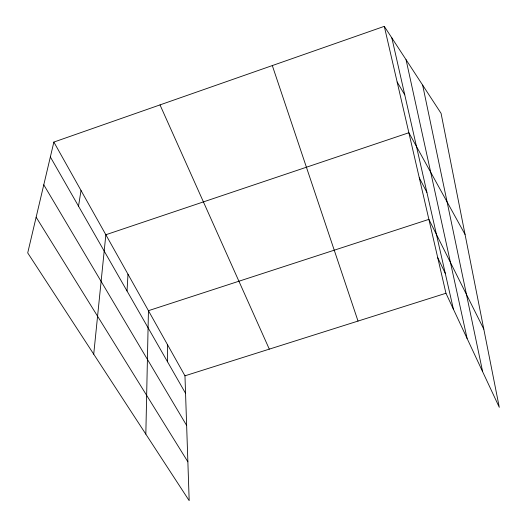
<?xml version="1.0" encoding="UTF-8"?>
<svg xmlns="http://www.w3.org/2000/svg" width="527" height="527" viewBox="0 0 527 527"><rect width="100%" height="100%" fill="white"/><g stroke="black" fill="none" stroke-linecap="round" stroke-linejoin="round"><path stroke-width="0.79" d="M145.834 434.143L148.443 310.686L428.886 219.37L483.806 329.138M127.033 290.996L127.995 274.231M93.72 354.177L105.848 234.746L408.873 132.738L465.051 234.429M78.516 206.162L81.02 190.478M53.866 142.073L27.714 252.907L189.18 500.65L184.964 375.81L53.866 142.073L384.295 26.35L441.073 113.345L499.286 407.312L445.954 293.262L384.295 26.35M184.964 375.81L445.954 293.262M36.139 217.19L187.869 461.804M397.154 82.014L404.756 94.827M43.781 184.806L186.644 425.467M50.355 156.941L185.557 393.313M419.294 177.843L426.896 192.375M437.746 257.723L445.256 273.289M160.01 104.899L269.304 349.137M272.314 65.565L358.024 321.075M391.844 37.918L453.398 309.171M406.053 59.689L467.093 338.472M422.654 85.124L482.627 371.68M167.375 344.454L167.527 361.792"/></g></svg>
